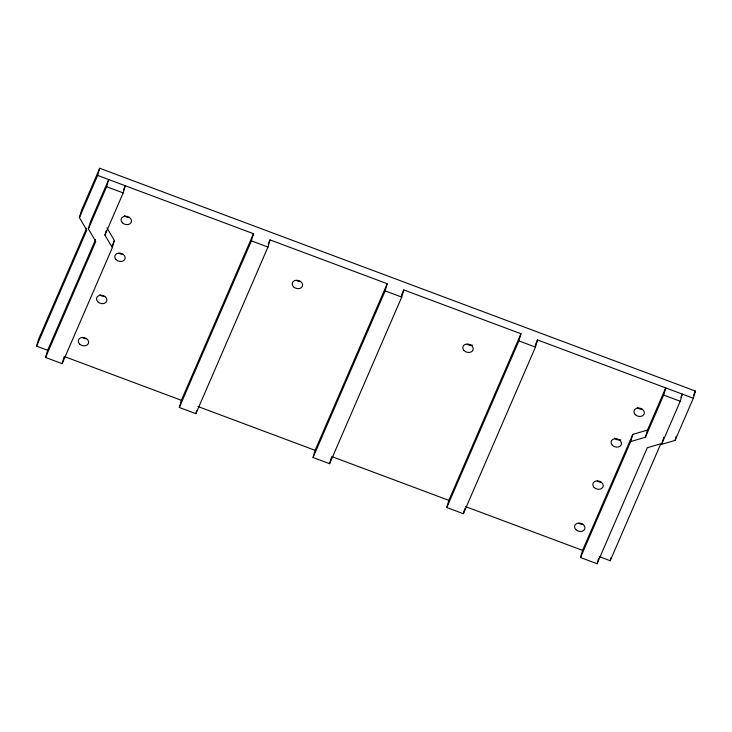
<?xml version="1.0" encoding="UTF-8"?>
<svg xmlns="http://www.w3.org/2000/svg" width="732" height="732" viewBox="0 0 732 732"><rect width="100%" height="100%" fill="white"/><g stroke="black" fill="none" stroke-linecap="round" stroke-linejoin="round"><path stroke-width="1.1" d="M107.009 227.927L114.402 240.489L112.335 247.654L62.138 363.648L45.576 357.454L47.644 350.289L36.6 346.163L38.668 338.998L86.605 228.228M36.6 346.163L86.797 230.168L79.404 217.605L81.472 210.441L99.726 168.259L695.4 391.062L693.332 398.226L675.078 440.408L660.392 444.708L610.195 560.712L599.151 556.576M79.404 217.605L97.658 175.424L99.726 168.259M88.38 228.896L90.448 221.732L108.702 179.55L106.634 186.715L88.38 228.896L95.773 241.459L45.576 357.454M62.138 363.648L64.206 356.493M112.335 247.654L104.941 235.091L106.122 230.992M104.941 235.091L123.196 192.909L125.264 185.745L123.479 189.863M693.332 398.226L537.517 339.941L535.449 347.105L463.347 513.718L446.785 507.523L518.887 340.911L520.955 333.746L403.78 289.918L401.712 297.082L329.61 463.695L313.049 457.5L385.151 290.888L387.219 283.723L270.044 239.895L267.976 247.059L195.874 413.672L179.313 407.477L181.38 400.312L253.482 233.7L97.658 175.424M195.874 413.672L196.762 410.606M179.313 407.477L251.415 240.865L253.482 233.7M313.049 457.5L315.117 450.336L387.219 283.723M329.61 463.695L331.386 457.555M446.785 507.523L448.853 500.359L520.955 333.746M463.347 513.718L464.82 508.603M580.522 557.546L582.59 550.382L632.787 434.387L647.481 430.077L665.727 387.905L663.668 395.06L645.414 437.242L630.719 441.552L580.522 557.546L597.083 563.741L647.28 447.746L661.975 443.436L680.229 401.255L682.288 394.1L680.952 397.183M630.719 441.552L632.787 434.387M597.083 563.741L598.556 558.626M645.414 437.242L647.481 430.077M610.195 560.712L611.074 557.638M661.975 443.436L663.741 437.297M675.078 440.408L676.258 436.318M47.644 350.289L95.572 239.52M112.142 245.714L114.402 240.489M268.223 244.085L270.044 239.895M401.511 295.161L403.78 289.918M535.248 345.184L537.517 339.941M693.616 395.179L695.4 391.062M106.634 186.715L123.196 192.909M251.415 240.865L267.976 247.059M385.151 290.888L401.712 297.082M518.887 340.911L535.449 347.105M663.668 395.06L680.229 401.255M65.267 356.887L181.38 400.312M197.942 406.507L315.117 450.336M331.678 456.53L448.853 500.359M465.415 506.553L582.59 550.382M642.284 409.316A5.316 4.127 16.1 0 1 637.316 407.459M472.433 345.092A5.316 4.127 16.1 0 1 467.208 344.278M300.55 281.5A5.316 4.127 16.1 0 1 296.616 280.475M129.418 217.486A5.316 4.127 16.1 0 1 124.449 215.629M582.892 524.332A5.316 4.127 16.1 0 1 578.957 523.298M601.146 482.15A5.316 4.127 16.1 0 1 597.211 481.116M620.69 439.749A5.316 4.127 16.1 0 1 614.432 438.111M86.586 338.696A5.316 4.127 16.1 0 1 82.652 337.662M104.841 296.515A5.316 4.127 16.1 0 1 99.872 294.657M123.095 254.333A5.316 4.127 16.1 0 1 119.16 253.299M293.514 286.807A5.316 4.127 16.1 0 0 302.389 286.303A5.316 4.127 16.1 0 0 296.359 280.228A5.316 4.127 16.1 0 0 293.514 286.807M122.381 222.793A5.316 4.127 16.1 0 0 131.257 222.29A5.316 4.127 16.1 0 0 125.227 216.215A5.316 4.127 16.1 0 0 122.381 222.793M464.106 350.61A5.316 4.127 16.1 0 0 472.982 350.116A5.316 4.127 16.1 0 0 466.952 344.04A5.316 4.127 16.1 0 0 464.106 350.61M635.248 414.623A5.316 4.127 16.1 0 0 644.123 414.12A5.316 4.127 16.1 0 0 638.094 408.044A5.316 4.127 16.1 0 0 635.248 414.623M612.364 445.266A5.316 4.127 16.1 0 0 621.239 444.772A5.316 4.127 16.1 0 0 615.209 438.697A5.316 4.127 16.1 0 0 612.364 445.266M594.11 487.448A5.316 4.127 16.1 0 0 602.985 486.954A5.316 4.127 16.1 0 0 596.955 480.878A5.316 4.127 16.1 0 0 594.11 487.448M575.855 529.629A5.316 4.127 16.1 0 0 584.731 529.135A5.316 4.127 16.1 0 0 578.701 523.06A5.316 4.127 16.1 0 0 575.855 529.629M116.059 259.631A5.316 4.127 16.1 0 0 124.934 259.137A5.316 4.127 16.1 0 0 118.904 253.062A5.316 4.127 16.1 0 0 116.059 259.631M97.804 301.813A5.316 4.127 16.1 0 0 106.68 301.319A5.316 4.127 16.1 0 0 100.65 295.243A5.316 4.127 16.1 0 0 97.804 301.813M79.55 343.994A5.316 4.127 16.1 0 0 88.426 343.5A5.316 4.127 16.1 0 0 82.396 337.425A5.316 4.127 16.1 0 0 79.55 343.994"/></g></svg>
